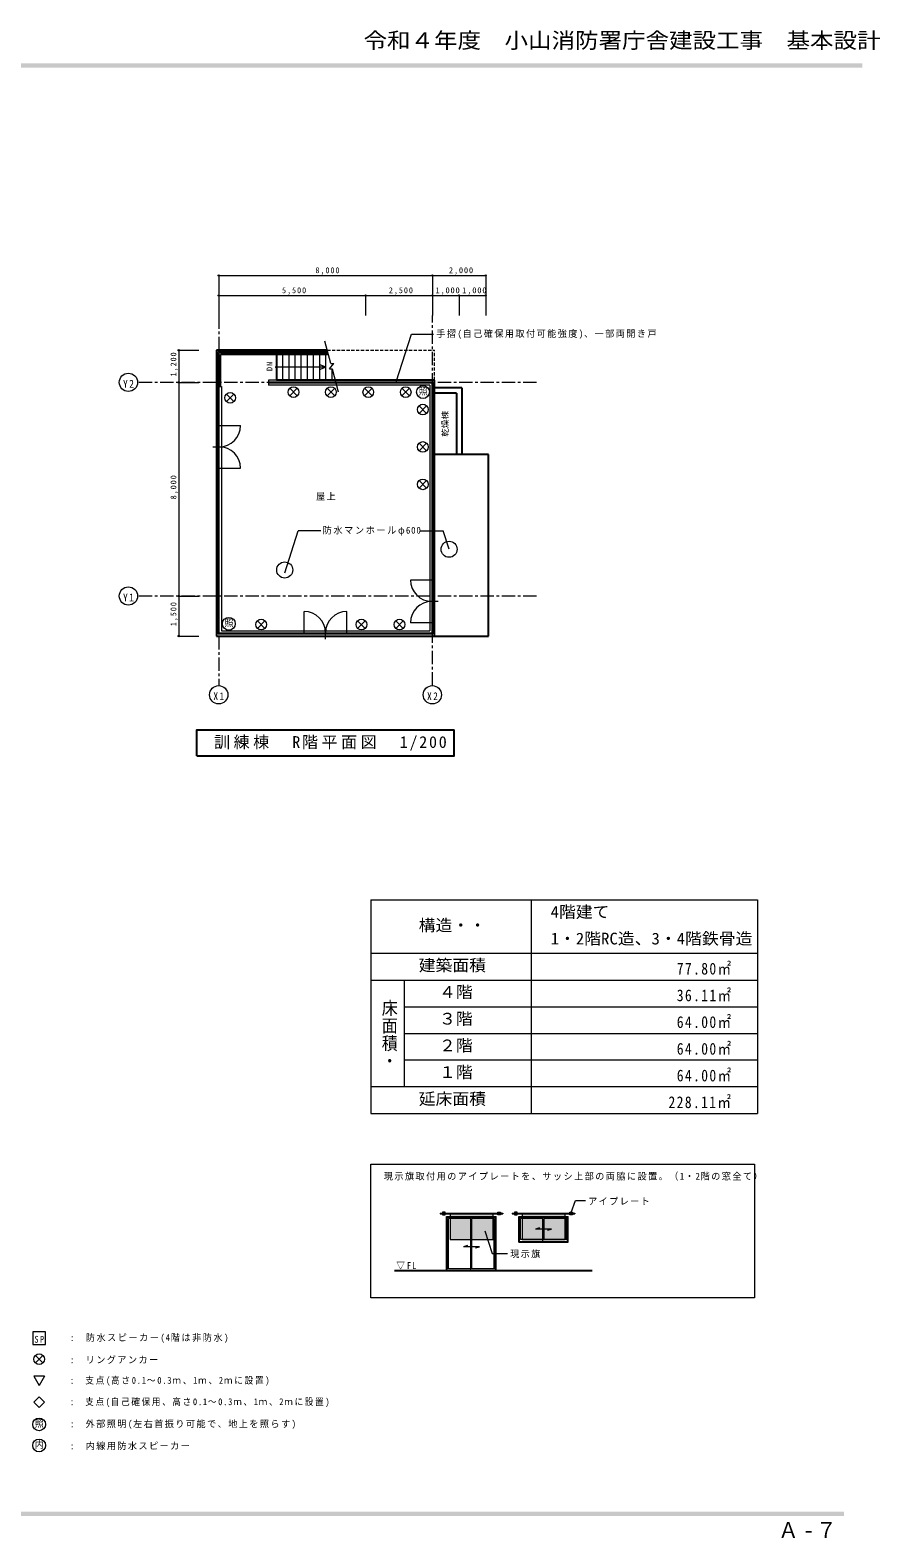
# Model space of a CAD drawing. Units: millimetres at full size. Extents: x -38230 to 40344, y -28542 to 27899.
# Drawn here: x 8525 to 40344, y -28542 to 27899 of the extents above; entities that cross this region are included whole.
import ezdxf
from ezdxf.enums import TextEntityAlignment as Align

# ---------------------------------------------------------------- set-up
doc = ezdxf.new("R2010")
doc.units = ezdxf.units.MM
doc.header["$LTSCALE"] = 100
doc.header["$PDMODE"] = 32
doc.header["$PDSIZE"] = 50
doc.linetypes.add('CHAIN1', pattern=[8, 5, -1, 1, -1])
doc.linetypes.add('DASHED1', pattern=[1.8, 1.2, -0.6])
for name, color, linetype, lineweight in [('1-1_極細線', 4, 'Continuous', 9), ('1-2_細線', 7, 'Continuous', 18), ('1-3_中線', 3, 'Continuous', 25), ('1-A_中芯線', 4, 'CHAIN1', 9), ('1-D_文字', 4, 'Continuous', 9), ('1-E_寸法', 4, 'Continuous', 9), ('2-2_細線', 7, 'Continuous', 18), ('2-3_S-DOC', 3, 'Continuous', 25), ('2-8_ﾊｯﾁﾝｸﾞ', 1, 'Continuous', 18), ('2-D_2-Dﾚｲﾔ', 7, 'Continuous', 18), ('8-0_家具本工事', 7, 'Continuous', 18)]:
    doc.layers.add(name, color=color, linetype=linetype, lineweight=lineweight)
for name, color, linetype in [('2-C_2-Cﾚｲﾔ', 9, 'Continuous'), ('8-D', 7, 'Continuous'), ('F-D', 150, 'Continuous')]:
    doc.layers.add(name, color=color, linetype=linetype)
doc.styles.add('@ＭＳ ゴシック', font='')
doc.styles.add('ＭＳ ゴシック', font='')
doc.styles.get('@ＭＳ ゴシック').set_extended_font_data('@MS Gothic')
doc.styles.get('ＭＳ ゴシック').set_extended_font_data('MS Gothic')

# ---------------------------------------------------------------- blocks, each defined once
blk = doc.blocks.new('通り芯2')
at = {"layer": '1-D_文字', "color": 7, "lineweight": 18}
blk.add_circle((0, 0), 513, dxfattribs=at)

msp = doc.modelspace()

# ---------------------------------------------------------------- linework, layer by layer
at = {"layer": '1-1_極細線'}
for p, q in [((15567.7, 5294.8), (15567.7, 15854.8)), ((19666.3, 15854.8), (15567.7, 15854.8)), ((15607.7, 5334.8), (15607.7, 15814.8)), ((19676.9, 15814.8), (15607.7, 15814.8)), ((17494.3, 14734.8), (23607.7, 14734.8)), ((17494.3, 14734.8), (17494.3, 14694.8)), ((17494.3, 14694.8), (23567.7, 14694.8)), ((23567.7, 14694.8), (23567.7, 5334.8)), ((23607.7, 14734.8), (23607.7, 5294.8)), ((15567.7, 5294.8), (23607.7, 5294.8)), ((15607.7, 5334.8), (23567.7, 5334.8))]:
    msp.add_line(p, q, dxfattribs=at)
at = {"layer": '1-1_極細線', "linetype": 'DASHED1'}
for p in [(19650.4, 15914.8), (23668.7, 14795.8)]:
    msp.add_line(p, (23668.7, 15914.8), dxfattribs=at)
at = {"layer": '1-2_細線'}
for p, q in [((22234, 14734.8), (22809.5, 16518)), ((19783, 15414.8), (19559.1, 16259.2)), ((19600.6, 15284.8), (17747.7, 15284.8)), ((17977.7, 15754.8), (17977.7, 14795.8)), ((18207.7, 15754.8), (18207.7, 14795.8)), ((18437.7, 15754.8), (18437.7, 14795.8)), ((18667.7, 15754.8), (18667.7, 14795.8)), ((18897.7, 15754.8), (18897.7, 14795.8)), ((19127.7, 15754.8), (19127.7, 14795.8)), ((19357.7, 15754.8), (19357.7, 14795.8)), ((19600.6, 15284.8), (19384.3, 15370.9)), ((19600.6, 15284.8), (19384.3, 15198.8)), ((19587.7, 15754.8), (19587.7, 14795.8)), ((19738.9, 15214.8), (19894.4, 15414.8)), ((19783, 15414.8), (19894.4, 15414.8)), ((17447.7, 14795.8), (17447.7, 14614.8)), ((17747.7, 14795.8), (17447.7, 14795.8)), ((19738.9, 15214.8), (19836.1, 15214.8)), ((19817.7, 15214.8), (19817.7, 14795.8)), ((19836.1, 15214.8), (20063.3, 14358)), ((15647.7, 14554.8), (15687.7, 14554.8)), ((15687.7, 14554.8), (15687.7, 5414.8)), ((23487.7, 14614.8), (17447.7, 14614.8)), ((23487.7, 14614.8), (23487.7, 5414.8)), ((15567.7, 13100.1), (16407.7, 13100.1)), ((15368.5, 12300.1), (15807, 12300.1)), ((15567.7, 11500.1), (16407.7, 11500.1)), ((18058, 7589.8), (18563.5, 9155.8)), ((19408.9, 9155.8), (18563.5, 9155.8)), ((23126.2, 9155.8), (23989.7, 9155.8)), ((24212.7, 8464.8), (23989.7, 9155.8)), ((23607.7, 7314.8), (22767.7, 7314.8)), ((23807, 6514.8), (23368.5, 6514.8)), ((18787.7, 5294.8), (18787.7, 6134.8)), ((20387.7, 5294.8), (20387.7, 6134.8)), ((23607.7, 5714.8), (22767.7, 5714.8)), ((15687.7, 5414.8), (23487.7, 5414.8)), ((19587.7, 5095.6), (19587.7, 5534.1))]:
    msp.add_line(p, q, dxfattribs=at)
for centre in [(24212.7, 8464.8), (18058, 7689.8)]:
    msp.add_circle(centre, 300, dxfattribs=at)
for centre, start, end in [((15607.7, 13100.1), 270, 0), ((15607.7, 11500.1), 0, 90), ((23567.7, 7314.8), 180, 270), ((23567.7, 5714.8), 90, 180), ((18787.7, 5334.8), 0, 90), ((20387.7, 5334.8), 90, 180)]:
    msp.add_arc(centre, 800, start, end, dxfattribs=at)
msp.add_point((17747.7, 15284.8), dxfattribs=at)
at = {"layer": '1-3_中線'}
for p, q in [((15506.7, 15914.8), (15506.7, 5214.8)), ((19650.4, 15914.8), (15506.7, 15914.8)), ((15647.7, 14554.8), (15647.7, 15754.8)), ((19692.9, 15754.8), (15647.7, 15754.8)), ((17747.7, 15754.8), (17747.7, 14795.8)), ((23668.7, 14795.8), (17747.7, 14795.8)), ((23668.7, 5214.8), (23668.7, 14795.8)), ((15647.7, 14554.8), (15506.7, 14554.8)), ((24687.7, 14514.8), (23668.7, 14514.8)), ((24487.7, 14314.8), (23668.7, 14314.8)), ((24487.7, 14314.8), (24487.7, 12014.8)), ((24687.7, 14514.8), (24687.7, 12014.8)), ((25687.7, 12014.8), (23668.7, 12014.8)), ((25687.7, 5214.8), (25687.7, 12014.8)), ((15506.7, 5214.8), (25687.7, 5214.8))]:
    msp.add_line(p, q, dxfattribs=at)
for points in [[(14769.4, 736.3), (14769.4, 1708.9), (24406.1, 1708.9)], [(14769.4, 736.3), (24406.1, 736.3), (24406.1, 1708.9)]]:
    msp.add_lwpolyline(points, dxfattribs=at)
at = {"layer": '1-A_中芯線'}
for p, q in [((15587.7, 17214.8), (15587.7, 3360.1)), ((23587.7, 3360.1), (23587.7, 17214.8)), ((27492.7, 14714.8), (12548, 14714.8)), ((27492.7, 6714.8), (12548, 6714.8))]:
    msp.add_line(p, q, dxfattribs=at)
at = {"layer": '1-D_文字', "color": 7, "lineweight": 18}
msp.add_line((22809.5, 16518), (23635.4, 16518), dxfattribs=at)
at = {"layer": '1-E_寸法'}
for p, q in [((15587.7, 18714.8), (15587.7, 17964.8)), ((15587.7, 18714.8), (23587.7, 18714.8)), ((23587.7, 18714.8), (23587.7, 17964.8)), ((23587.7, 18714.8), (25587.7, 18714.8)), ((25587.7, 18714.8), (25587.7, 17964.8)), ((15587.7, 17964.8), (15587.7, 17214.8)), ((15587.7, 17964.8), (21087.7, 17964.8)), ((21087.7, 17964.8), (21087.7, 17214.8)), ((21087.7, 17964.8), (23587.7, 17964.8)), ((23587.7, 17964.8), (23587.7, 17214.8)), ((23587.7, 17964.8), (24587.7, 17964.8)), ((24587.7, 17964.8), (24587.7, 17214.8)), ((24587.7, 17964.8), (25587.7, 17964.8)), ((25587.7, 17964.8), (25587.7, 17214.8)), ((14087.7, 15914.8), (14837.7, 15914.8)), ((14087.7, 15914.8), (14087.7, 14714.8)), ((14087.7, 14714.8), (14837.7, 14714.8)), ((14087.7, 14714.8), (14087.7, 6714.8)), ((14087.7, 6714.8), (14837.7, 6714.8)), ((14087.7, 6714.8), (14087.7, 5214.8)), ((14087.7, 5214.8), (14837.7, 5214.8))]:
    msp.add_line(p, q, dxfattribs=at)
at = {"layer": '1-E_寸法', "color": 2}
for p in [(15587.7, 18714.8), (23587.7, 18714.8), (25587.7, 18714.8), (15587.7, 17964.8), (21087.7, 17964.8), (23587.7, 17964.8), (24587.7, 17964.8), (25587.7, 17964.8), (14087.7, 15914.8), (14087.7, 14714.8), (14087.7, 6714.8), (14087.7, 5214.8)]:
    msp.add_point(p, dxfattribs=at)
at = {"layer": '2-2_細線'}
for p, q in [((21285.3, -19556.3), (21285.3, -14550.9)), ((26952.5, -16417.1), (26952.5, -17378.4)), ((28557.9, -17378.4), (28557.9, -16417.1)), ((26952.5, -17378.4), (28557.9, -17378.4)), ((9095.5, -20833.8), (8628.8, -20833.8)), ((9095.5, -21300.5), (9095.5, -20833.8)), ((8720.7, -21712.5), (9003.6, -21995.4)), ((9003.6, -21712.5), (8720.7, -21995.4)), ((8662.2, -22494.9), (8862.2, -22841.3)), ((9062.2, -22494.9), (8662.2, -22494.9)), ((9062.2, -22494.9), (8862.2, -22841.3)), ((8862.2, -23268.5), (8662.2, -23468.5)), ((8662.2, -23468.5), (8862.2, -23668.5)), ((9062.2, -23468.5), (8862.2, -23268.5)), ((8862.2, -23668.5), (9062.2, -23468.5))]:
    msp.add_line(p, q, dxfattribs=at)
for points in [[(21285.3, -14550.9), (35645.6, -14550.9), (35645.6, -19556.3), (21285.3, -19556.3)], [(24252.5, -16417.1), (24252.5, -17378.4), (25857.9, -17378.4), (25857.9, -16417.1)], [(8628.8, -20833.8), (8628.8, -21300.5), (9095.5, -21300.5)]]:
    msp.add_lwpolyline(points, dxfattribs=at)
for points in [[(23961.4, -16452.1), (24061.4, -16452.1), (24061.4, -16352.1), (23961.4, -16352.1)], [(26133.6, -16452.1), (26033.6, -16452.1), (26033.6, -16352.1), (26133.6, -16352.1)], [(26661.4, -16452.1), (26761.4, -16452.1), (26761.4, -16352.1), (26661.4, -16352.1)], [(28833.6, -16452.1), (28733.6, -16452.1), (28733.6, -16352.1), (28833.6, -16352.1)], [(24005.9, -16370.1), (24017, -16370.1), (24017, -16434.2), (24005.9, -16434.2)], [(26089.1, -16370.1), (26078, -16370.1), (26078, -16434.2), (26089.1, -16434.2)], [(26705.9, -16370.1), (26717, -16370.1), (26717, -16434.2), (26705.9, -16434.2)], [(28789.1, -16370.1), (28778, -16370.1), (28778, -16434.2), (28789.1, -16434.2)]]:
    msp.add_lwpolyline(points, close=True, dxfattribs=at)
for centre, radius in [((8862.2, -21853.9), 200), ((8862.2, -24296.3), 239.5), ((8862.2, -25083.1), 239.5)]:
    msp.add_circle(centre, radius, dxfattribs=at)
at = {"layer": '2-3_S-DOC'}
msp.add_line((29576.9, -18542.4), (22165.3, -18542.4), dxfattribs=at)
at = {"layer": '2-8_ﾊｯﾁﾝｸﾞ'}
for p, q in [((15872.9, 14274.8), (16155.7, 13991.9)), ((16155.7, 14274.8), (15872.9, 13991.9)), ((18246.8, 14491.5), (18529.6, 14208.6)), ((18529.6, 14491.5), (18246.8, 14208.6)), ((19646.8, 14491.5), (19929.6, 14208.6)), ((19929.6, 14491.5), (19646.8, 14208.6)), ((21046.8, 14491.5), (21329.6, 14208.6)), ((21329.6, 14491.5), (21046.8, 14208.6)), ((22446.8, 14491.5), (22729.6, 14208.6)), ((22729.6, 14491.5), (22446.8, 14208.6)), ((23088.8, 13836.6), (23371.7, 13553.8)), ((23371.7, 13836.6), (23088.8, 13553.8)), ((23371.7, 12436.6), (23088.8, 12153.8)), ((23088.8, 12436.6), (23371.7, 12153.8)), ((23371.7, 11036.6), (23088.8, 10753.8)), ((23088.8, 11036.6), (23371.7, 10753.8)), ((17037, 5787.7), (17319.9, 5504.9)), ((17319.9, 5787.7), (17037, 5504.9)), ((20789.4, 5787.7), (21072.2, 5504.9)), ((21072.2, 5787.7), (20789.4, 5504.9)), ((22215.8, 5787.7), (22498.6, 5504.9)), ((22498.6, 5787.7), (22215.8, 5504.9))]:
    msp.add_line(p, q, dxfattribs=at)
at = {"layer": '2-8_ﾊｯﾁﾝｸﾞ', "color": 4, "lineweight": 9}
for p, q in [((23874.8, -16387.1), (26220.2, -16387.1)), ((23874.8, -16387.1), (23874.8, -16417.1)), ((23874.8, -16417.1), (26220.2, -16417.1)), ((24122.5, -18542.4), (24122.5, -16517.4)), ((24122.5, -16517.4), (25972.5, -16517.4)), ((24147.5, -18542.4), (24147.5, -16542.4)), ((24147.5, -16542.4), (25947.5, -16542.4)), ((25027.5, -16582.4), (24187.5, -16582.4)), ((24187.5, -18472.4), (24187.5, -16582.4)), ((25027.5, -18542.4), (25027.5, -16542.4)), ((25907.5, -16582.4), (25067.5, -16582.4)), ((25067.5, -18472.4), (25067.5, -16582.4)), ((25907.5, -18472.4), (25907.5, -16582.4)), ((25947.5, -18542.4), (25947.5, -16542.4)), ((25972.5, -18542.4), (25972.5, -16517.4)), ((26220.2, -16387.1), (26220.2, -16417.1)), ((26574.8, -16387.1), (28920.2, -16387.1)), ((26574.8, -16387.1), (26574.8, -16417.1)), ((26574.8, -16417.1), (28920.2, -16417.1)), ((26822.5, -17467.6), (26822.5, -16517.4)), ((26822.5, -16517.4), (28672.5, -16517.4)), ((26847.5, -17442.4), (26847.5, -16542.4)), ((26847.5, -16542.4), (28647.5, -16542.4)), ((27727.5, -16582.4), (26887.5, -16582.4)), ((26887.5, -17372.4), (26887.5, -16582.4)), ((27727.5, -17442.4), (27727.5, -16542.4)), ((28607.5, -16582.4), (27767.5, -16582.4)), ((27767.5, -17372.4), (27767.5, -16582.4)), ((28607.5, -17372.4), (28607.5, -16582.4)), ((28647.5, -17442.4), (28647.5, -16542.4)), ((28672.5, -17467.6), (28672.5, -16517.4)), ((28920.2, -16387.1), (28920.2, -16417.1)), ((26822.5, -17467.6), (28672.5, -17467.6)), ((26847.5, -17442.4), (28647.5, -17442.4)), ((27727.5, -17372.4), (26887.5, -17372.4)), ((27596.9, -16940.9), (27447.2, -16980.7)), ((28047.2, -16980.7), (27447.2, -16980.7)), ((28607.5, -17372.4), (27767.5, -17372.4)), ((27897.4, -17020.6), (28047.2, -16980.7)), ((24896.9, -17603.9), (24747.2, -17643.8)), ((25347.2, -17643.8), (24747.2, -17643.8)), ((25197.4, -17683.6), (25347.2, -17643.8)), ((25027.5, -18472.4), (24187.5, -18472.4)), ((25907.5, -18472.4), (25067.5, -18472.4))]:
    msp.add_line(p, q, dxfattribs=at)
at = {"layer": '2-8_ﾊｯﾁﾝｸﾞ'}
for centre, radius in [((16014.3, 14133.4), 200), ((18388.2, 14350.1), 200), ((19788.2, 14350.1), 200), ((21188.2, 14350.1), 200), ((22588.2, 14350.1), 200), ((23238.7, 14349.1), 239.5), ((23230.2, 13695.2), 200), ((23230.2, 12295.2), 200), ((23230.2, 10895.2), 200), ((15965.4, 5675.7), 239.5), ((17178.4, 5646.3), 200), ((20930.8, 5646.3), 200), ((22357.2, 5646.3), 200)]:
    msp.add_circle(centre, radius, dxfattribs=at)
at = {"layer": '2-C_2-Cﾚｲﾔ'}
for points in [[(24252.5, -16417.1), (24252.5, -17378.4), (25857.9, -16417.1), (25857.9, -17378.4)], [(26952.5, -16417.1), (26952.5, -17378.4), (28557.9, -16417.1), (28557.9, -17378.4)]]:
    msp.add_solid(points, dxfattribs=at)
at = {"layer": '2-D_2-Dﾚｲﾔ'}
for points in [[(28781.2, -16358.3), (28952, -15907.3), (29324, -15907.3)], [(25555.7, -17050.9), (25827.7, -17896.3), (26401.2, -17896.3)]]:
    msp.add_lwpolyline(points, dxfattribs=at)
at = {"layer": '8-0_家具本工事'}
for p, q in [((21285.3, -4660.3), (21285.3, -12660.3)), ((21285.3, -4660.3), (35759.7, -4660.3)), ((27285.3, -4660.3), (27285.3, -12660.3)), ((35759.7, -4660.3), (35759.7, -12660.3)), ((21285.3, -6660.3), (35759.7, -6660.3)), ((21285.3, -7660.3), (35759.7, -7660.3)), ((22536.6, -7660.3), (22536.6, -11660.3)), ((22536.6, -8660.3), (35759.7, -8660.3)), ((22536.6, -9660.3), (35759.7, -9660.3)), ((35759.7, -10660.3), (22536.6, -10660.3)), ((35759.7, -11660.3), (21285.3, -11660.3)), ((21285.3, -12660.3), (35759.7, -12660.3))]:
    msp.add_line(p, q, dxfattribs=at)
at = {"layer": 'F-D'}
for points in [[(-38230.5, 26497.1), (-38230.5, 26657.1), (39682.4, 26497.1), (39682.4, 26657.1)], [(-38230.5, -27721.4), (-38230.5, -27561.4), (39005.4, -27721.4), (39005.4, -27561.4)]]:
    msp.add_solid(points, dxfattribs=at)

# ---------------------------------------------------------------- block references
at = {"layer": '1-D_文字', "xscale": 0.6666667, "yscale": 0.6666667}
for p in [(12206.2, 14714.8), (12206.2, 6714.8), (15587.7, 3018.3), (23587.7, 3018.3)]:
    msp.add_blockref('通り芯2', p, dxfattribs=at)

# ---------------------------------------------------------------- texts
at = {"layer": '1-2_細線', "insert": (19480.4, 8980.8), "char_height": 256.6, "attachment_point": 7, "style": 'ＭＳ ゴシック'}
msp.add_mtext('\\T1.18;\\W0.95;防水マンホールφ600', dxfattribs=at)
at = {"layer": '1-D_文字', "color": 7, "style": 'ＭＳ ゴシック', "width": 1.05}
msp.add_text('乾燥棟', height=219.9, rotation=90, dxfattribs=at).set_placement((24242.5, 12675.2), align=Align.BOTTOM_LEFT)
at = {"layer": '1-D_文字', "color": 7, "char_height": 256.6, "attachment_point": 7, "style": 'ＭＳ ゴシック'}
for s, insert in [('\\T1.16;\\W0.95;手摺(自己確保用取付可能強度)、一部両開き戸', (23735.4, 16343)), ('\\T1.15;\\W0.95;屋上', (19232.7, 10289.8))]:
    msp.add_mtext(s, dxfattribs=dict(at, insert=insert))
at = {"layer": '1-D_文字', "color": 7, "insert": (17597.7, 15137.3), "char_height": 219.9, "attachment_point": 7, "rotation": 90, "style": 'ＭＳ ゴシック'}
msp.add_mtext('\\T1.23;\\W0.9;DN', dxfattribs=at)
at = {"layer": '1-D_文字', "color": 3, "char_height": 293.3, "attachment_point": 7, "style": 'ＭＳ ゴシック'}
for s, insert in [('\\T1.28;\\W0.9;Y2', (12003.7, 14514.8)), ('\\T1.28;\\W0.9;Y1', (12003.7, 6514.8)), ('\\T1.28;\\W0.9;X1', (15385.2, 2818.3)), ('\\T1.28;\\W0.9;X2', (23385.2, 2818.3))]:
    msp.add_mtext(s, dxfattribs=dict(at, insert=insert))
at = {"layer": '1-D_文字', "color": 2, "insert": (15412.7, 922.6), "char_height": 439.9, "attachment_point": 7, "style": 'ＭＳ ゴシック'}
msp.add_mtext('\\T1.22;訓練棟\u3000R階平面図\u30001/200', dxfattribs=at)
at = {"layer": '1-E_寸法', "color": 7, "char_height": 219.9, "attachment_point": 7, "style": 'ＭＳ ゴシック'}
for s, insert in [('\\T1.23;\\W0.85;8,000', (19207.7, 18744.8)), ('\\T1.23;\\W0.85;2,000', (24207.7, 18744.8)), ('\\T1.23;\\W0.85;5,500', (17957.7, 17994.8)), ('\\T1.23;\\W0.85;2,500', (21957.7, 17994.8)), ('\\T1.23;\\W0.85;1,000', (23707.7, 17994.8)), ('\\T1.23;\\W0.85;1,000', (24707.7, 17994.8))]:
    msp.add_mtext(s, dxfattribs=dict(at, insert=insert))
at = {"layer": '1-E_寸法', "color": 7, "char_height": 219.9, "attachment_point": 7, "rotation": 90, "style": 'ＭＳ ゴシック'}
for s, insert in [('\\T1.23;\\W0.85;1,200', (14057.7, 14934.8)), ('\\T1.23;\\W0.85;8,000', (14057.7, 10334.8)), ('\\T1.23;\\W0.85;1,500', (14057.7, 5584.8))]:
    msp.add_mtext(s, dxfattribs=dict(at, insert=insert))
at = {"layer": '2-2_細線', "style": 'ＭＳ ゴシック', "width": 0.95}
for s, p in [('照', (8697.2, -24471.3)), ('内', (8697.2, -25258.1))]:
    msp.add_text(s, height=256.6, dxfattribs=at).set_placement(p, align=Align.BOTTOM_LEFT)
at = {"layer": '2-2_細線', "char_height": 256.6, "attachment_point": 7, "style": 'ＭＳ ゴシック'}
for s, insert in [('\\T1.33;\\W0.85;SP', (8684.7, -21242.2)), ('\\T1.16;\\W0.95;:\u3000リングアンカー', (10015.4, -22028.9))]:
    msp.add_mtext(s, dxfattribs=dict(at, insert=insert))
at = {"layer": '2-D_2-Dﾚｲﾔ', "color": 1, "style": 'ＭＳ ゴシック', "width": 0.95}
for p in [(23073.7, 14174.1), (15800.4, 5500.7)]:
    msp.add_text('照', height=256.6, dxfattribs=at).set_placement(p, align=Align.BOTTOM_LEFT)
at = {"layer": '2-D_2-Dﾚｲﾔ', "char_height": 256.6, "attachment_point": 7, "style": 'ＭＳ ゴシック'}
for s, insert in [('\\T1.16;\\W0.95;現示旗取付用のアイプレートを、サッシ上部の両脇に設置。（1・2階の窓全て）', (21768.8, -15168.4)), ('\\T1.15;\\W0.95;アイプレート', (29424, -16082.3)), ('\\T1.15;\\W0.95;現示旗', (26501.2, -18071.3)), ('\\T1.24;\\W0.9;▽FL', (22235.3, -18501.8)), ('\\T1.17;\\W0.95;:\u3000防水スピーカー(4階は非防水)', (10015.4, -21242.2)), ('\\T1.2;\\W0.9;:\u3000支点(高さ0.1～0.3ｍ、1ｍ、2ｍに設置)', (10015.4, -22843.1)), ('\\T1.19;\\W0.9;:\u3000支点(自己確保用、高さ0.1～0.3ｍ、1ｍ、2ｍに設置)', (10015.4, -23643.5)), ('\\T1.16;\\W0.95;:\u3000外部照明(左右首振り可能で、地上を照らす)', (10015.4, -24471.3)), ('\\T1.16;\\W0.95;:\u3000内線用防水スピーカー', (10015.4, -25258.1))]:
    msp.add_mtext(s, dxfattribs=dict(at, insert=insert))
at = {"layer": '8-0_家具本工事', "style": 'ＭＳ ゴシック', "width": 1.05}
for s, p in [('\u30004階建て', (27385.3, -5460.3)), ('構造・・', (23075.3, -5960.3)), ('\u30001・2階RC造、3・4階鉄骨造', (27385.3, -6460.3)), ('建築面積', (23075.3, -7460.3)), ('４階', (23839, -8460.3)), ('３階', (23839, -9460.3)), ('２階', (23839, -10460.3)), ('１階', (23839, -11460.3)), ('延床面積', (23075.3, -12460.3))]:
    msp.add_text(s, height=439.9, dxfattribs=at).set_placement(p, align=Align.BOTTOM_LEFT)
at = {"layer": '8-0_家具本工事', "char_height": 439.9, "attachment_point": 7, "style": 'ＭＳ ゴシック'}
for s, insert in [('\\T1.2;\\W0.85;77.80㎡', (32739.7, -7460.3)), ('\\T1.2;\\W0.85;36.11㎡', (32739.7, -8460.3)), ('\\T1.2;\\W0.85;64.00㎡', (32739.7, -9460.3)), ('\\T1.2;\\W0.85;64.00㎡', (32739.7, -10460.3)), ('\\T1.2;\\W0.85;64.00㎡', (32739.7, -11460.3)), ('\\T1.2;\\W0.85;228.11㎡', (32429.7, -12460.3))]:
    msp.add_mtext(s, dxfattribs=dict(at, insert=insert))
at = {"layer": '8-D', "style": '@ＭＳ ゴシック', "width": 1.1}
msp.add_text('床面積・', height=439.9, rotation=270, dxfattribs=at).set_placement((21631, -8370.3), align=Align.BOTTOM_LEFT)
at = {"layer": 'F-D', "color": 3, "style": 'ＭＳ ゴシック', "width": 1.1}
msp.add_text('令和４年度\u3000小山消防署庁舎建設工事\u3000基本設計', height=586.5, dxfattribs=at).set_placement((21009.9, 27048.1), align=Align.BOTTOM_LEFT)
at = {"layer": 'F-D', "color": 2, "insert": (36537.9, -28542.2), "char_height": 586.5, "attachment_point": 7, "style": 'ＭＳ ゴシック'}
msp.add_mtext('\\T1.25;\\W0.95;Ａ-７', dxfattribs=at)

doc.saveas('drawing.dxf')
